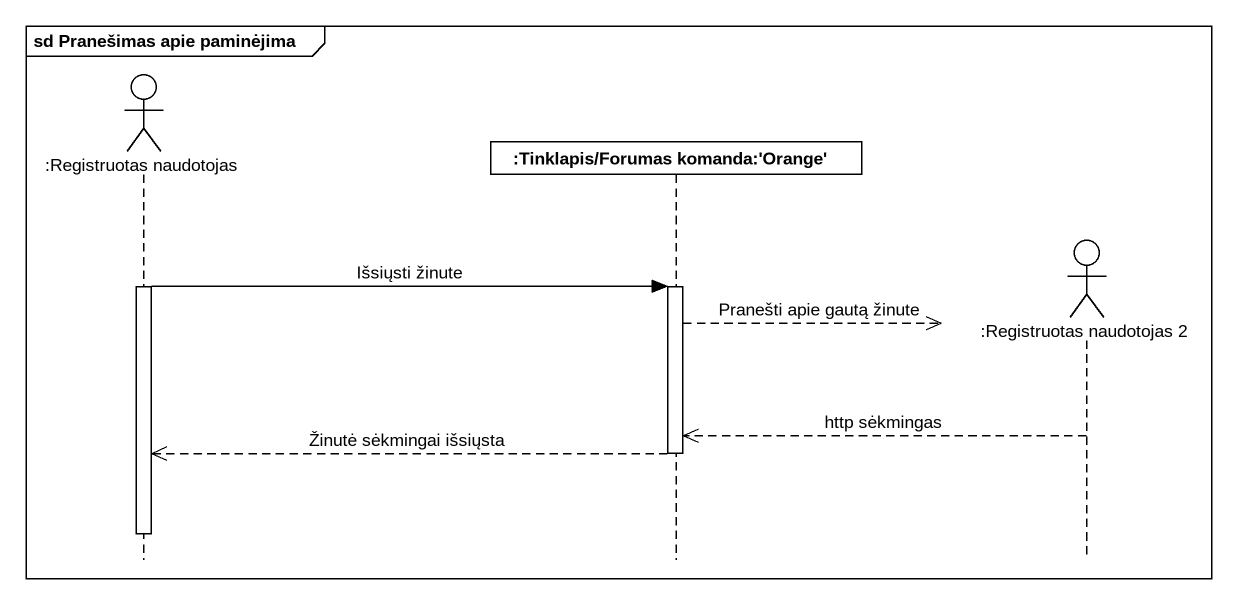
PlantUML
@startuml
mainframe sd Pranešimas apie paminėjima
hide footbox
actor ":Registruotas naudotojas" as Registruotas_naudotojas
participant ":Tinklapis/Forumas komanda:'Orange'" as Tinklapis_Forumas_komanda
actor ":Registruotas naudotojas 2" as Registruotas_naudotojas_2

activate Registruotas_naudotojas
Registruotas_naudotojas -> Tinklapis_Forumas_komanda : Išsiųsti žinute
activate Tinklapis_Forumas_komanda
Tinklapis_Forumas_komanda -->> Registruotas_naudotojas_2 ** : Pranešti apie gautą žinute
Registruotas_naudotojas_2 -->> Tinklapis_Forumas_komanda : http sėkmingas
Tinklapis_Forumas_komanda -->> Registruotas_naudotojas : Žinutė sėkmingai išsiųsta
deactivate Tinklapis_Forumas_komanda
deactivate Registruotas_naudotojas
@enduml
